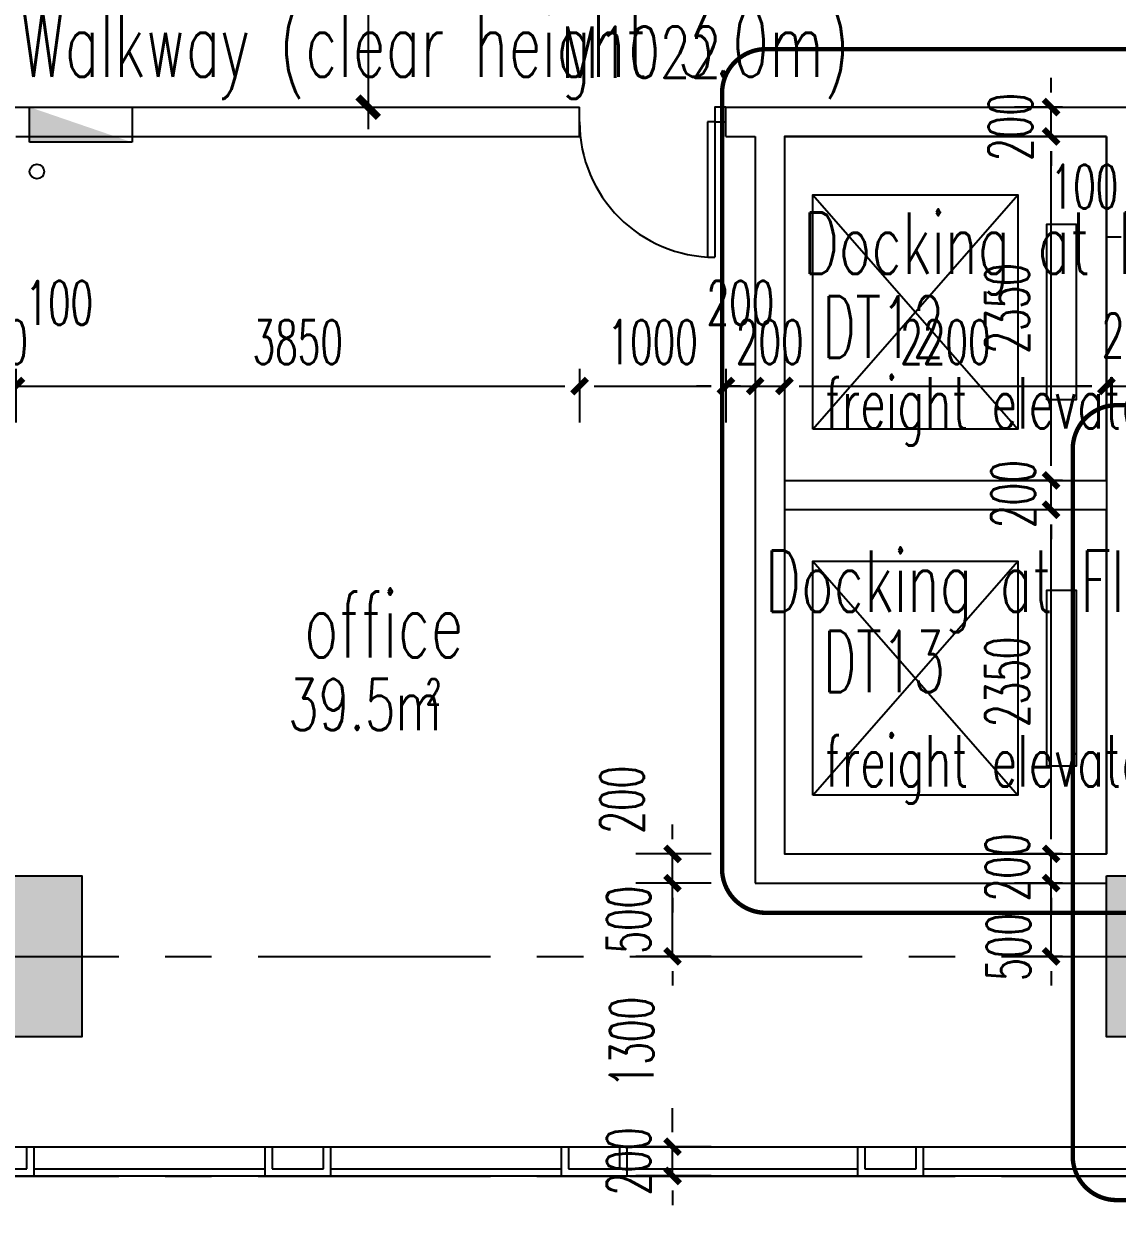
# Model space of a CAD drawing. Extents: x 824790 to 994147, y 4290613 to 4374713.
# Drawn here: x 924663 to 932134, y 4318455 to 4326565 of the extents above; entities that cross this region are included whole.
import ezdxf

# ---------------------------------------------------------------- set-up
doc = ezdxf.new("R2010")
doc.units = 0
doc.header["$LTSCALE"] = 1000
doc.header["$MEASUREMENT"] = 0
for name, pattern in [('ACAD_ISO08W100', [36, 24, -3, 6, -3]), ('CENTER', [50.8, 31.75, -6.35, 6.35, -6.35]), ('DOTE', [2.42, 2, -0.2, 0.02, -0.2]), ('HIDDEN', [0.375, 0.25, -0.125])]:
    doc.linetypes.add(name, pattern=pattern)
doc.layers.get('0').update_dxf_attribs({"color": 255, "linetype": 'CONTINUOUS'})
doc.layers.add('0-消防箱', color=7, linetype='CONTINUOUS', lineweight=25)
for name, color, linetype in [('A-AREA-TEXT', 6, 'CONTINUOUS'), ('A-DIM', 201, 'CONTINUOUS'), ('A-DOTE', 8, 'ACAD_ISO08W100'), ('A-FIN-GRAN', 34, 'CONTINUOUS'), ('A-NOTE', 150, 'CONTINUOUS'), ('A-TEXT-CN', 31, 'CONTINUOUS'), ('A-WALL', 2, 'CONTINUOUS'), ('A-WINDOW', 4, 'CONTINUOUS'), ('A-WINDOW-TEXT', 93, 'CONTINUOUS'), ('A_LIFT_STAIR', 30, 'CONTINUOUS'), ('DOTE', 17, 'DOTE'), ('HATCH-F252', 252, 'CONTINUOUS'), ('P-BLOCK', 7, 'CONTINUOUS'), ('S-COLUMN', 1, 'CONTINUOUS'), ('WINDOW', 4, 'CONTINUOUS')]:
    doc.layers.add(name, color=color, linetype=linetype)
doc.styles.add('_HZTXT', font='tjromans.shx', dxfattribs={"width": 0.7, "bigfont": 'tjhztxt.shx'})
doc.styles.add('DIM_FONT', font='SIMPLEX.shx', dxfattribs={"width": 0.6, "bigfont": 'GBCBIG.shx'})
doc.styles.add('PRC-S', font='TJROMANS.shx', dxfattribs={"width": 0.7, "bigfont": 'hztxt.shx'})
doc.styles.add('TONGJI-FONT', font='simplex.shx')
doc.dimstyles.new('DIM100', dxfattribs={"dimscale": 100, "dimtxt": 3, "dimasz": 0.01, "dimexe": 1, "dimexo": 1, "dimgap": 1, "dimtad": 1, "dimdec": 0, "dimtxsty": 'DIM_FONT', "dimblk1": 'h-_DIMX', "dimblk2": 'h-_DIMX', "dimsah": 1, "dimcen": 0.01, "dimclrd": 256, "dimclre": 256, "dimclrt": 7, "dimadec": 3, "dimazin": 3, "dimtfac": 1, "dimtdec": 0, "dimtix": 1, "dimtmove": 2, "dimatfit": 3, "dimldrblk": 'h-_DIMX', "dimtzin": 5, "dimarcsym": 0})
doc.dimstyles.new('DIMN', dxfattribs={"dimtxt": 300, "dimasz": 100, "dimexe": 250, "dimexo": 300, "dimgap": 150, "dimtad": 1, "dimdec": 0, "dimtxsty": 'DIM_FONT', "dimblk": 'h-_ArchTick', "dimcen": 2.5, "dimclrt": 7, "dimazin": 2, "dimtfac": 1, "dimtdec": 0, "dimtix": 1, "dimtmove": 2, "dimatfit": 3, "dimarcsym": 0})

# ---------------------------------------------------------------- blocks, each defined once
blk = doc.blocks.new('h-wrt')
at = {"layer": 'A-DOTE', "linetype": 'CENTER', "ltscale": 0.05}
for p, q in [((-2539774.6, -1778229), (-2483728.3, -1778229)), ((-2539774.6, -1779729), (-2483728.3, -1779729))]:
    blk.add_line(p, q, dxfattribs=at)
blk = doc.blocks.new('h-ELEVATOR 1')
for p, q in [((1970.2, -786.8), (569.5, 812.5)), ((1969.5, 813.2), (570.2, -787.5))]:
    blk.add_line(p, q)
for points in [[(1969.5, 813.2), (1970.2, -786.8), (570.2, -787.5), (569.5, 812.5)], [(369.6, 612.5), (370.1, -587.5), (170.1, -587.6), (169.6, 612.4)]]:
    blk.add_lwpolyline(points, close=True)
blk = doc.blocks.new('h-2层裙房幕墙')
at = {"layer": 'A-FIN-GRAN'}
for p, q in [((823285.9, 4006484.9), (823285.9, 4006634.9)), ((823335.9, 4006434.9), (823335.9, 4006634.9)), ((824910.9, 4006634.9), (824910.9, 4006434.9)), ((824960.9, 4006634.9), (824960.9, 4006484.9)), ((825310.9, 4006484.9), (825310.9, 4006634.9)), ((825360.9, 4006434.9), (825360.9, 4006634.9)), ((826935.9, 4006634.9), (826935.9, 4006434.9)), ((826985.9, 4006634.9), (826985.9, 4006484.9)), ((827335.9, 4006484.9), (827335.9, 4006634.9)), ((827385.9, 4006434.9), (827385.9, 4006634.9)), ((828960.9, 4006634.9), (828960.9, 4006434.9)), ((829010.9, 4006634.9), (829010.9, 4006484.9)), ((829360.9, 4006484.9), (829360.9, 4006634.9)), ((829410.9, 4006434.9), (829410.9, 4006634.9)), ((822935.9, 4006484.9), (823285.9, 4006484.9)), ((824960.9, 4006484.9), (825310.9, 4006484.9)), ((826985.9, 4006484.9), (827335.9, 4006484.9)), ((829010.9, 4006484.9), (829360.9, 4006484.9)), ((822885.9, 4006434.9), (823335.9, 4006434.9)), ((824910.9, 4006434.9), (825360.9, 4006434.9)), ((826935.9, 4006434.9), (827385.9, 4006434.9)), ((828960.9, 4006434.9), (829410.9, 4006434.9))]:
    blk.add_line(p, q, dxfattribs=at)
at = {"layer": 'WINDOW'}
for p, q in [((802935.9, 4006634.9), (839085.9, 4006634.9)), ((823335.9, 4006484.9), (824910.9, 4006484.9)), ((825360.9, 4006484.9), (826935.9, 4006484.9)), ((827385.9, 4006484.9), (828960.9, 4006484.9)), ((829410.9, 4006484.9), (830985.9, 4006484.9)), ((839085.9, 4006434.9), (802935.9, 4006434.9))]:
    blk.add_line(p, q, dxfattribs=at)
blk = doc.blocks.new('h-D10')
for p, q in [((75, 0), (75, 925)), ((125, 0), (125, 923.64766)), ((75, 0), (125, 0))]:
    blk.add_line(p, q)
blk.add_lwpolyline([(75, 0), (0, 0), (0, -100), (75, -100)], close=True)
blk.add_arc((75, 0), 925, 0, 90)
blk = doc.blocks.new('234143')
at = {"layer": 'P-BLOCK'}
for p, q in [((11404441.1, -4661890.9), (11404441.1, -4661190.9)), ((11404441.1, -4661190.9), (11404681.1, -4661190.9)), ((11404681.1, -4661190.9), (11404681.1, -4661890.9)), ((11404681.1, -4661890.9), (11404441.1, -4661890.9))]:
    blk.add_line(p, q, dxfattribs=at)
blk.add_solid([(11404681.1, -4661190.9), (11404441.1, -4661890.9), (11404441.1, -4661190.9)], dxfattribs=at)
blk = doc.blocks.new('h-1100柱')
at = {"layer": 'HATCH-F252'}
blk.add_hatch(color=256, dxfattribs=at).paths.add_polyline_path([(917264.5, 4495302.3), (918364.5, 4495302.3), (918364.5, 4494202.3), (917264.5, 4494202.3)])
at = {"layer": 'S-COLUMN'}
blk.add_lwpolyline([(917264.5, 4495302.3), (918364.5, 4495302.3), (918364.5, 4494202.3), (917264.5, 4494202.3)], close=True, dxfattribs=at)
blk = doc.blocks.new('h-二层柱网')
at = {"layer": 'A-WALL'}
for p in [(206695.3, -174556.9), (214795.3, -174556.9)]:
    blk.add_blockref('h-1100柱', p, dxfattribs=at)
blk = doc.blocks.new('h-_DIMX')
blk.add_line((-150, 0), (150, 0))
at = {"const_width": 50}
blk.add_lwpolyline([(-70, -70), (70, 70)], dxfattribs=at)
blk = doc.blocks.new('*D38')
at = {"layer": 'A-DIM', "lineweight": -2, "transparency": 16777216}
for p, q in [((926406.8, 4327795.4), (927115.5, 4327795.4)), ((927015.5, 4327794.4), (927015.5, 4325996.4)), ((926406.8, 4325995.4), (927115.5, 4325995.4))]:
    blk.add_line(p, q, dxfattribs=at)
for p, rotation in [((927015.5, 4327795.4), 90), ((927015.5, 4325995.4), 270)]:
    blk.add_blockref('h-_DIMX', p, dxfattribs=dict(at, rotation=rotation))
at = {"layer": 'A-DIM', "color": 7, "transparency": 16777216, "insert": (926765.5, 4326895.4), "char_height": 300, "attachment_point": 5, "rotation": 90, "style": 'DIM_FONT'}
blk.add_mtext('\\A1;1800', dxfattribs=at)
blk = doc.blocks.new('h-_ArchTick')
at = {"color": 0, "linetype": 'ByBlock', "const_width": 0.4}
blk.add_lwpolyline([(-0.5, -0.5), (0.5, 0.5)], dxfattribs=at)
blk = doc.blocks.new('*D184')
at = {"layer": 'A-DIM', "color": 0, "lineweight": -2, "transparency": 16777216}
for p, q in [((931682.2, 4326095.4), (931682.2, 4326195.4)), ((931759.9, 4325995.4), (931432.2, 4325995.4)), ((931682.2, 4325795.4), (931682.2, 4325995.4)), ((931759.9, 4325795.4), (931432.2, 4325795.4)), ((931682.2, 4325695.4), (931682.2, 4325595.4))]:
    blk.add_line(p, q, dxfattribs=at)
at = {"layer": 'A-DIM', "color": 0, "lineweight": -2, "transparency": 16777216, "xscale": 100, "yscale": 100, "zscale": 100}
for p, rotation in [((931682.2, 4325995.4), 270), ((931682.2, 4325795.4), 90)]:
    blk.add_blockref('h-_ArchTick', p, dxfattribs=dict(at, rotation=rotation))
at = {"layer": 'A-DIM', "color": 7, "transparency": 16777216, "insert": (931404.4, 4325859.7), "char_height": 300, "attachment_point": 5, "rotation": 90, "style": 'DIM_FONT'}
blk.add_mtext('\\A1;200', dxfattribs=at)
blk = doc.blocks.new('*D185')
at = {"layer": 'A-DIM', "color": 0, "lineweight": -2, "transparency": 16777216}
for p, q in [((931759.9, 4325795.4), (931432.2, 4325795.4)), ((931682.2, 4323545.4), (931682.2, 4325695.4)), ((931759.9, 4323445.4), (931432.2, 4323445.4))]:
    blk.add_line(p, q, dxfattribs=at)
at = {"layer": 'A-DIM', "color": 0, "lineweight": -2, "transparency": 16777216, "xscale": 100, "yscale": 100, "zscale": 100}
for p, rotation in [((931682.2, 4325795.4), 90), ((931682.2, 4323445.4), 270)]:
    blk.add_blockref('h-_ArchTick', p, dxfattribs=dict(at, rotation=rotation))
at = {"layer": 'A-DIM', "color": 7, "transparency": 16777216, "insert": (931382.2, 4324620.4), "char_height": 300, "attachment_point": 5, "rotation": 90, "style": 'DIM_FONT'}
blk.add_mtext('\\A1;2350', dxfattribs=at)
blk = doc.blocks.new('*D186')
at = {"layer": 'A-DIM', "color": 0, "lineweight": -2, "transparency": 16777216}
for p, q in [((931682.2, 4323545.4), (931682.2, 4323645.4)), ((931759.9, 4323445.4), (931432.2, 4323445.4)), ((931682.2, 4323245.4), (931682.2, 4323445.4)), ((931759.9, 4323245.4), (931432.2, 4323245.4)), ((931682.2, 4323145.4), (931682.2, 4323045.4))]:
    blk.add_line(p, q, dxfattribs=at)
at = {"layer": 'A-DIM', "color": 0, "lineweight": -2, "transparency": 16777216, "xscale": 100, "yscale": 100, "zscale": 100}
for p, rotation in [((931682.2, 4323445.4), 270), ((931682.2, 4323245.4), 90)]:
    blk.add_blockref('h-_ArchTick', p, dxfattribs=dict(at, rotation=rotation))
at = {"layer": 'A-DIM', "color": 7, "transparency": 16777216, "insert": (931423.2, 4323352.4), "char_height": 300, "attachment_point": 5, "rotation": 90, "style": 'DIM_FONT'}
blk.add_mtext('\\A1;200', dxfattribs=at)
blk = doc.blocks.new('*D187')
at = {"layer": 'A-DIM', "color": 0, "lineweight": -2, "transparency": 16777216}
for p, q in [((931759.9, 4323245.4), (931432.2, 4323245.4)), ((931682.2, 4320995.4), (931682.2, 4323145.4)), ((931759.9, 4320895.4), (931432.2, 4320895.4))]:
    blk.add_line(p, q, dxfattribs=at)
at = {"layer": 'A-DIM', "color": 0, "lineweight": -2, "transparency": 16777216, "xscale": 100, "yscale": 100, "zscale": 100}
for p, rotation in [((931682.2, 4323245.4), 90), ((931682.2, 4320895.4), 270)]:
    blk.add_blockref('h-_ArchTick', p, dxfattribs=dict(at, rotation=rotation))
at = {"layer": 'A-DIM', "color": 7, "transparency": 16777216, "insert": (931382.2, 4322070.4), "char_height": 300, "attachment_point": 5, "rotation": 90, "style": 'DIM_FONT'}
blk.add_mtext('\\A1;2350', dxfattribs=at)
blk = doc.blocks.new('*D188')
at = {"layer": 'A-DIM', "color": 0, "lineweight": -2, "transparency": 16777216}
for p, q in [((931682.2, 4320995.4), (931682.2, 4321095.4)), ((931759.9, 4320895.4), (931432.2, 4320895.4)), ((931682.2, 4320695.4), (931682.2, 4320895.4)), ((931759.9, 4320695.4), (931432.2, 4320695.4)), ((931682.2, 4320595.4), (931682.2, 4320495.4))]:
    blk.add_line(p, q, dxfattribs=at)
at = {"layer": 'A-DIM', "color": 0, "lineweight": -2, "transparency": 16777216, "xscale": 100, "yscale": 100, "zscale": 100}
for p, rotation in [((931682.2, 4320895.4), 270), ((931682.2, 4320695.4), 90)]:
    blk.add_blockref('h-_ArchTick', p, dxfattribs=dict(at, rotation=rotation))
at = {"layer": 'A-DIM', "color": 7, "transparency": 16777216, "insert": (931382.8, 4320802.7), "char_height": 300, "attachment_point": 5, "rotation": 90, "style": 'DIM_FONT'}
blk.add_mtext('\\A1;200', dxfattribs=at)
blk = doc.blocks.new('*D189')
at = {"layer": 'A-DIM', "color": 0, "lineweight": -2, "transparency": 16777216}
for p, q in [((931682.2, 4320795.4), (931682.2, 4320895.4)), ((931759.9, 4320695.4), (931432.2, 4320695.4)), ((931682.2, 4320195.4), (931682.2, 4320695.4)), ((931759.9, 4320195.4), (931432.2, 4320195.4)), ((931682.2, 4320095.4), (931682.2, 4319995.4))]:
    blk.add_line(p, q, dxfattribs=at)
at = {"layer": 'A-DIM', "color": 0, "lineweight": -2, "transparency": 16777216, "xscale": 100, "yscale": 100, "zscale": 100}
for p, rotation in [((931682.2, 4320695.4), 270), ((931682.2, 4320195.4), 90)]:
    blk.add_blockref('h-_ArchTick', p, dxfattribs=dict(at, rotation=rotation))
at = {"layer": 'A-DIM', "color": 7, "transparency": 16777216, "insert": (931391.8, 4320259.5), "char_height": 300, "attachment_point": 5, "rotation": 90, "style": 'DIM_FONT'}
blk.add_mtext('\\A1;500', dxfattribs=at)
blk = doc.blocks.new('*D219')
at = {"layer": 'A-DIM', "color": 0, "lineweight": -2, "transparency": 16777216}
for p, q in [((929095.6, 4318995.4), (929095.6, 4319095.4)), ((929359.9, 4318895.4), (928845.6, 4318895.4)), ((929095.6, 4318695.4), (929095.6, 4318895.4)), ((929359.9, 4318695.4), (928845.6, 4318695.4)), ((929095.6, 4318595.4), (929095.6, 4318495.4))]:
    blk.add_line(p, q, dxfattribs=at)
at = {"layer": 'A-DIM', "color": 0, "lineweight": -2, "transparency": 16777216, "xscale": 100, "yscale": 100, "zscale": 100}
for p, rotation in [((929095.6, 4318895.4), 270), ((929095.6, 4318695.4), 90)]:
    blk.add_blockref('h-_ArchTick', p, dxfattribs=dict(at, rotation=rotation))
at = {"layer": 'A-DIM', "color": 7, "transparency": 16777216, "insert": (928795.6, 4318795.4), "char_height": 300, "attachment_point": 5, "rotation": 90, "style": 'DIM_FONT'}
blk.add_mtext('\\A1;200', dxfattribs=at)
blk = doc.blocks.new('*D581')
at = {"layer": 'A-DIM', "color": 0, "lineweight": -2, "transparency": 16777216}
for p, q in [((929095.6, 4320995.4), (929095.6, 4321095.4)), ((929359.9, 4320895.4), (928845.6, 4320895.4)), ((929095.6, 4320695.4), (929095.6, 4320895.4)), ((929359.9, 4320695.4), (928845.6, 4320695.4)), ((929095.6, 4320595.4), (929095.6, 4320495.4))]:
    blk.add_line(p, q, dxfattribs=at)
at = {"layer": 'A-DIM', "color": 0, "lineweight": -2, "transparency": 16777216, "xscale": 100, "yscale": 100, "zscale": 100}
for p, rotation in [((929095.6, 4320895.4), 270), ((929095.6, 4320695.4), 90)]:
    blk.add_blockref('h-_ArchTick', p, dxfattribs=dict(at, rotation=rotation))
at = {"layer": 'A-DIM', "color": 7, "transparency": 16777216, "insert": (928750.6, 4321265.4), "char_height": 300, "attachment_point": 5, "rotation": 90, "style": 'DIM_FONT'}
blk.add_mtext('\\A1;200', dxfattribs=at)
blk = doc.blocks.new('*D582')
at = {"layer": 'A-DIM', "color": 0, "lineweight": -2, "transparency": 16777216}
for p, q in [((929095.6, 4320795.4), (929095.6, 4320895.4)), ((929359.9, 4320695.4), (928845.6, 4320695.4)), ((929095.6, 4320195.4), (929095.6, 4320695.4)), ((929359.9, 4320195.4), (928845.6, 4320195.4)), ((929095.6, 4320095.4), (929095.6, 4319995.4))]:
    blk.add_line(p, q, dxfattribs=at)
at = {"layer": 'A-DIM', "color": 0, "lineweight": -2, "transparency": 16777216, "xscale": 100, "yscale": 100, "zscale": 100}
for p, rotation in [((929095.6, 4320695.4), 270), ((929095.6, 4320195.4), 90)]:
    blk.add_blockref('h-_ArchTick', p, dxfattribs=dict(at, rotation=rotation))
at = {"layer": 'A-DIM', "color": 7, "transparency": 16777216, "insert": (928795.6, 4320445.4), "char_height": 300, "attachment_point": 5, "rotation": 90, "style": 'DIM_FONT'}
blk.add_mtext('\\A1;500', dxfattribs=at)
blk = doc.blocks.new('*D583')
at = {"layer": 'A-DIM', "color": 0, "lineweight": -2, "transparency": 16777216}
for p, q in [((929359.9, 4320195.4), (928845.6, 4320195.4)), ((929095.6, 4320095.4), (929095.6, 4320059.7)), ((929095.6, 4318995.4), (929095.6, 4319159.7)), ((929359.9, 4318895.4), (928845.6, 4318895.4))]:
    blk.add_line(p, q, dxfattribs=at)
at = {"layer": 'A-DIM', "color": 0, "lineweight": -2, "transparency": 16777216, "xscale": 100, "yscale": 100, "zscale": 100}
for p, rotation in [((929095.6, 4320195.4), 90), ((929095.6, 4318895.4), 270)]:
    blk.add_blockref('h-_ArchTick', p, dxfattribs=dict(at, rotation=rotation))
at = {"layer": 'A-DIM', "color": 7, "transparency": 16777216, "insert": (928816.3, 4319609.7), "char_height": 300, "attachment_point": 5, "rotation": 90, "style": 'DIM_FONT'}
blk.add_mtext('\\A1;1300', dxfattribs=at)
blk = doc.blocks.new('*D584')
at = {"layer": 'A-DIM', "color": 0, "lineweight": -2, "transparency": 16777216}
for p, q in [((932259.9, 4325495.4), (932259.9, 4324857)), ((932359.9, 4325495.4), (932359.9, 4324857)), ((932159.9, 4325107), (932059.9, 4325107)), ((932259.9, 4325107), (932359.9, 4325107)), ((932459.9, 4325107), (932559.9, 4325107))]:
    blk.add_line(p, q, dxfattribs=at)
at = {"layer": 'A-DIM', "color": 0, "lineweight": -2, "transparency": 16777216, "xscale": 100, "yscale": 100, "zscale": 100}
blk.add_blockref('h-_ArchTick', (932259.9, 4325107), dxfattribs=at)
at = {"layer": 'A-DIM', "color": 0, "lineweight": -2, "transparency": 16777216, "xscale": 100, "yscale": 100, "zscale": 100, "rotation": 180}
blk.add_blockref('h-_ArchTick', (932359.9, 4325107), dxfattribs=at)
at = {"layer": 'A-DIM', "color": 7, "transparency": 16777216, "insert": (931909.9, 4325452), "char_height": 300, "attachment_point": 5, "style": 'DIM_FONT'}
blk.add_mtext('\\A1;100', dxfattribs=at)
blk = doc.blocks.new('*D612')
at = {"layer": 'A-DIM', "color": 0, "lineweight": -2, "transparency": 16777216}
for p, q in [((924409.9, 4324207), (924409.9, 4323840.5)), ((924509.9, 4324207), (924509.9, 4323840.5)), ((924309.9, 4324090.5), (924209.9, 4324090.5)), ((924409.9, 4324090.5), (924509.9, 4324090.5)), ((924609.9, 4324090.5), (924709.9, 4324090.5))]:
    blk.add_line(p, q, dxfattribs=at)
at = {"layer": 'A-DIM', "color": 0, "lineweight": -2, "transparency": 16777216, "xscale": 100, "yscale": 100, "zscale": 100}
blk.add_blockref('h-_ArchTick', (924409.9, 4324090.5), dxfattribs=at)
at = {"layer": 'A-DIM', "color": 0, "lineweight": -2, "transparency": 16777216, "xscale": 100, "yscale": 100, "zscale": 100, "rotation": 180}
blk.add_blockref('h-_ArchTick', (924509.9, 4324090.5), dxfattribs=at)
at = {"layer": 'A-DIM', "color": 7, "transparency": 16777216, "insert": (924459.9, 4324390.5), "char_height": 300, "attachment_point": 5, "style": 'DIM_FONT'}
blk.add_mtext('\\A1;100', dxfattribs=at)
blk = doc.blocks.new('*D613')
at = {"layer": 'A-DIM', "color": 0, "lineweight": -2, "transparency": 16777216}
for p, q in [((924509.9, 4324207), (924509.9, 4323840.5)), ((924609.9, 4324207), (924609.9, 4323840.5)), ((924409.9, 4324090.5), (924309.9, 4324090.5)), ((924509.9, 4324090.5), (924609.9, 4324090.5)), ((924709.9, 4324090.5), (924809.9, 4324090.5))]:
    blk.add_line(p, q, dxfattribs=at)
at = {"layer": 'A-DIM', "color": 0, "lineweight": -2, "transparency": 16777216, "xscale": 100, "yscale": 100, "zscale": 100}
blk.add_blockref('h-_ArchTick', (924509.9, 4324090.5), dxfattribs=at)
at = {"layer": 'A-DIM', "color": 0, "lineweight": -2, "transparency": 16777216, "xscale": 100, "yscale": 100, "zscale": 100, "rotation": 180}
blk.add_blockref('h-_ArchTick', (924609.9, 4324090.5), dxfattribs=at)
at = {"layer": 'A-DIM', "color": 7, "transparency": 16777216, "insert": (924905.4, 4324658), "char_height": 300, "attachment_point": 5, "style": 'DIM_FONT'}
blk.add_mtext('\\A1;100', dxfattribs=at)
blk = doc.blocks.new('*D614')
at = {"layer": 'A-DIM', "color": 0, "lineweight": -2, "transparency": 16777216}
for p, q in [((924609.9, 4324207), (924609.9, 4323840.5)), ((928459.9, 4324207), (928459.9, 4323840.5)), ((924709.9, 4324090.5), (928359.9, 4324090.5))]:
    blk.add_line(p, q, dxfattribs=at)
at = {"layer": 'A-DIM', "color": 0, "lineweight": -2, "transparency": 16777216, "xscale": 100, "yscale": 100, "zscale": 100, "rotation": 180}
blk.add_blockref('h-_ArchTick', (924609.9, 4324090.5), dxfattribs=at)
at = {"layer": 'A-DIM', "color": 0, "lineweight": -2, "transparency": 16777216, "xscale": 100, "yscale": 100, "zscale": 100}
blk.add_blockref('h-_ArchTick', (928459.9, 4324090.5), dxfattribs=at)
at = {"layer": 'A-DIM', "color": 7, "transparency": 16777216, "insert": (926534.9, 4324390.5), "char_height": 300, "attachment_point": 5, "style": 'DIM_FONT'}
blk.add_mtext('\\A1;3850', dxfattribs=at)
blk = doc.blocks.new('*D615')
at = {"layer": 'A-DIM', "color": 0, "lineweight": -2, "transparency": 16777216}
for p, q in [((928459.9, 4324207), (928459.9, 4323840.5)), ((929459.9, 4324207), (929459.9, 4323840.5)), ((928559.9, 4324090.5), (929359.9, 4324090.5))]:
    blk.add_line(p, q, dxfattribs=at)
at = {"layer": 'A-DIM', "color": 0, "lineweight": -2, "transparency": 16777216, "xscale": 100, "yscale": 100, "zscale": 100, "rotation": 180}
blk.add_blockref('h-_ArchTick', (928459.9, 4324090.5), dxfattribs=at)
at = {"layer": 'A-DIM', "color": 0, "lineweight": -2, "transparency": 16777216, "xscale": 100, "yscale": 100, "zscale": 100}
blk.add_blockref('h-_ArchTick', (929459.9, 4324090.5), dxfattribs=at)
at = {"layer": 'A-DIM', "color": 7, "transparency": 16777216, "insert": (928959.9, 4324390.5), "char_height": 300, "attachment_point": 5, "style": 'DIM_FONT'}
blk.add_mtext('\\A1;1000', dxfattribs=at)
blk = doc.blocks.new('*D616')
at = {"layer": 'A-DIM', "color": 0, "lineweight": -2, "transparency": 16777216}
for p, q in [((929459.9, 4324207), (929459.9, 4323840.5)), ((929659.9, 4324207), (929659.9, 4323840.5)), ((929359.9, 4324090.5), (929259.9, 4324090.5)), ((929459.9, 4324090.5), (929659.9, 4324090.5)), ((929759.9, 4324090.5), (929859.9, 4324090.5))]:
    blk.add_line(p, q, dxfattribs=at)
at = {"layer": 'A-DIM', "color": 0, "lineweight": -2, "transparency": 16777216, "xscale": 100, "yscale": 100, "zscale": 100}
blk.add_blockref('h-_ArchTick', (929459.9, 4324090.5), dxfattribs=at)
at = {"layer": 'A-DIM', "color": 0, "lineweight": -2, "transparency": 16777216, "xscale": 100, "yscale": 100, "zscale": 100, "rotation": 180}
blk.add_blockref('h-_ArchTick', (929659.9, 4324090.5), dxfattribs=at)
at = {"layer": 'A-DIM', "color": 7, "transparency": 16777216, "insert": (929559.9, 4324658), "char_height": 300, "attachment_point": 5, "style": 'DIM_FONT'}
blk.add_mtext('\\A1;200', dxfattribs=at)
blk = doc.blocks.new('*D617')
at = {"layer": 'A-DIM', "color": 0, "lineweight": -2, "transparency": 16777216}
for p, q in [((929659.9, 4324207), (929659.9, 4323840.5)), ((929859.9, 4324207), (929859.9, 4323840.5)), ((929559.9, 4324090.5), (929459.9, 4324090.5)), ((929659.9, 4324090.5), (929859.9, 4324090.5)), ((929959.9, 4324090.5), (930059.9, 4324090.5))]:
    blk.add_line(p, q, dxfattribs=at)
at = {"layer": 'A-DIM', "color": 0, "lineweight": -2, "transparency": 16777216, "xscale": 100, "yscale": 100, "zscale": 100}
blk.add_blockref('h-_ArchTick', (929659.9, 4324090.5), dxfattribs=at)
at = {"layer": 'A-DIM', "color": 0, "lineweight": -2, "transparency": 16777216, "xscale": 100, "yscale": 100, "zscale": 100, "rotation": 180}
blk.add_blockref('h-_ArchTick', (929859.9, 4324090.5), dxfattribs=at)
at = {"layer": 'A-DIM', "color": 7, "transparency": 16777216, "insert": (929759.9, 4324390.5), "char_height": 300, "attachment_point": 5, "style": 'DIM_FONT'}
blk.add_mtext('\\A1;200', dxfattribs=at)
blk = doc.blocks.new('*D618')
at = {"layer": 'A-DIM', "color": 0, "lineweight": -2, "transparency": 16777216}
for p, q in [((929859.9, 4324207), (929859.9, 4323840.5)), ((932059.9, 4324207), (932059.9, 4323840.5)), ((929959.9, 4324090.5), (931959.9, 4324090.5))]:
    blk.add_line(p, q, dxfattribs=at)
at = {"layer": 'A-DIM', "color": 0, "lineweight": -2, "transparency": 16777216, "xscale": 100, "yscale": 100, "zscale": 100, "rotation": 180}
blk.add_blockref('h-_ArchTick', (929859.9, 4324090.5), dxfattribs=at)
at = {"layer": 'A-DIM', "color": 0, "lineweight": -2, "transparency": 16777216, "xscale": 100, "yscale": 100, "zscale": 100}
blk.add_blockref('h-_ArchTick', (932059.9, 4324090.5), dxfattribs=at)
at = {"layer": 'A-DIM', "color": 7, "transparency": 16777216, "insert": (930959.9, 4324390.5), "char_height": 300, "attachment_point": 5, "style": 'DIM_FONT'}
blk.add_mtext('\\A1;2200', dxfattribs=at)
blk = doc.blocks.new('*D619')
at = {"layer": 'A-DIM', "color": 0, "lineweight": -2, "transparency": 16777216}
for p, q in [((932059.9, 4324207), (932059.9, 4323840.5)), ((932259.9, 4324207), (932259.9, 4323840.5)), ((931959.9, 4324090.5), (931859.9, 4324090.5)), ((932059.9, 4324090.5), (932259.9, 4324090.5)), ((932359.9, 4324090.5), (932459.9, 4324090.5))]:
    blk.add_line(p, q, dxfattribs=at)
at = {"layer": 'A-DIM', "color": 0, "lineweight": -2, "transparency": 16777216, "xscale": 100, "yscale": 100, "zscale": 100}
blk.add_blockref('h-_ArchTick', (932059.9, 4324090.5), dxfattribs=at)
at = {"layer": 'A-DIM', "color": 0, "lineweight": -2, "transparency": 16777216, "xscale": 100, "yscale": 100, "zscale": 100, "rotation": 180}
blk.add_blockref('h-_ArchTick', (932259.9, 4324090.5), dxfattribs=at)
at = {"layer": 'A-DIM', "color": 7, "transparency": 16777216, "insert": (932259.9, 4324435.5), "char_height": 300, "attachment_point": 5, "style": 'DIM_FONT'}
blk.add_mtext('\\A1;200', dxfattribs=at)

msp = doc.modelspace()

# ---------------------------------------------------------------- linework, layer by layer
at = {"layer": '0-消防箱'}
msp.add_circle((924752.9, 4325555.4), 50, dxfattribs=at)
at = {"layer": 'A-NOTE', "linetype": 'HIDDEN', "const_width": 30}
msp.add_lwpolyline([(929734, 4326391.7), (932196.5, 4326391.7, -0.414214), (932496.5, 4326091.7), (932496.5, 4320792.8, -0.414214), (932196.5, 4320492.8), (929734, 4320492.8, -0.414214), (929434, 4320792.8), (929434, 4326091.7, -0.414214)], format="xyb", close=True, dxfattribs=at)
at = {"layer": 'A-NOTE', "linetype": 'HIDDEN', "const_width": 30, "elevation": 0}
msp.add_lwpolyline([(932129.8, 4323959.6), (940736.1, 4323959.6, -0.414214), (941036.1, 4323659.6), (941036.1, 4318830.7, -0.414214), (940736.1, 4318530.7), (932129.8, 4318530.7, -0.414214), (931829.8, 4318830.7), (931829.8, 4323659.6, -0.414214)], format="xyb", close=True, dxfattribs=at)
at = {"layer": 'A-WALL'}
for p, q in [((924209.9, 4325995.4), (928459.9, 4325995.4)), ((928459.9, 4325795.4), (928459.9, 4325995.4)), ((929459.9, 4325795.4), (929459.9, 4325995.4)), ((929459.9, 4325995.4), (932359.9, 4325995.4)), ((924609.9, 4325795.4), (928459.9, 4325795.4)), ((929459.9, 4325795.4), (929659.9, 4325795.4)), ((929659.9, 4325795.4), (929659.9, 4320695.4)), ((929859.9, 4325795.4), (929859.9, 4320895.4)), ((929859.9, 4325795.4), (932059.9, 4325795.4)), ((929859.9, 4325795.4), (932059.9, 4325795.4)), ((932059.9, 4325795.4), (932059.9, 4320895.4)), ((929859.9, 4320895.4), (932059.9, 4320895.4)), ((929859.9, 4320895.4), (932059.9, 4320895.4)), ((929659.9, 4320695.4), (932059.9, 4320695.4))]:
    msp.add_line(p, q, dxfattribs=at)
at = {"layer": 'A_LIFT_STAIR'}
for points in [[(932059.9, 4325795.4), (929859.9, 4325795.4), (929859.9, 4323445.4), (932059.9, 4323445.4)], [(932059.9, 4323245.4), (929859.9, 4323245.4), (929859.9, 4320895.4), (932059.9, 4320895.4)]]:
    msp.add_lwpolyline(points, close=True, dxfattribs=at)

# ---------------------------------------------------------------- block references
at = {"layer": '0-消防箱', "rotation": 90}
msp.add_blockref('234143', (-3736488, -7078685.8), dxfattribs=at)
at = {"layer": 'A-WINDOW'}
msp.add_blockref('h-2层裙房幕墙', (101399, 312260.4), dxfattribs=at)
at = {"layer": 'A-WINDOW', "rotation": 180}
msp.add_blockref('h-D10', (929459.9, 4325895.4), dxfattribs=at)
at = {"layer": 'A_LIFT_STAIR', "rotation": 179.9737027035551}
for p in [(932023.8, 4324607.6), (932023.8, 4322107.6)]:
    msp.add_blockref('h-ELEVATOR 1', p, dxfattribs=at)
at = {"layer": 'DOTE'}
msp.add_blockref('h-wrt', (3440638.8, 6098424.3), dxfattribs=at)
at = {"layer": 'S-COLUMN'}
msp.add_blockref('h-二层柱网', (-200000, 0), dxfattribs=at)

# ---------------------------------------------------------------- texts
at = {"layer": 'A-AREA-TEXT', "style": '_HZTXT', "width": 0.7}
for s, height, p in [('39.5m', 350, (926467.7, 4321740.3)), ('2', 175, (927410, 4321915.3))]:
    msp.add_text(s, height=height, dxfattribs=at).set_placement(p)
at = {"layer": 'A-TEXT-CN', "style": 'TONGJI-FONT', "width": 0.65}
for s, height, p in [('Walkway (clear height 3.0m)', 450, (924640.7, 4326203)), ('freight elevator', 350, (930134.3, 4323800.8)), ('office', 450, (926577.4, 4322236.8)), ('freight elevator', 350, (930134.3, 4321355))]:
    msp.add_text(s, height=height, dxfattribs=at).set_placement(p)
at = {"layer": 'A-TEXT-CN', "linetype": 'Continuous', "lineweight": 13}
for s, style, width, p in [('Docking at Floors 1, 3, and 6', 'TONGJI-FONT', 0.65, (929986.2, 4324856.4)), ('DT12', 'PRC-S', 0.6, (930119.7, 4324284)), ('Docking at Floors 1, 3, and 6', 'TONGJI-FONT', 0.65, (929728, 4322548.4)), ('DT13', 'PRC-S', 0.6, (930124.7, 4321999))]:
    msp.add_text(s, height=420, dxfattribs=dict(at, style=style, width=width)).set_placement(p)
at = {"layer": 'A-WINDOW-TEXT', "style": 'PRC-S', "width": 0.7}
msp.add_text('M1022', height=350, dxfattribs=at).set_placement((928336.4, 4326195.8))

# ---------------------------------------------------------------- dimensions: what is measured, and where the dimension line sits
at = {"layer": 'A-DIM'}
for p1, p2, distance, dimstyle, picture, middle in [((926306.8, 4327795.4), (926306.8, 4325995.4), 708.7, 'DIM100', '*D38', (926765.5, 4326895.4)), ((932059.9, 4323445.4), (932059.9, 4325795.4), 377.7, 'DIMN', '*D185', (931382.2, 4324620.4)), ((924409.9, 4324507), (924509.9, 4324507), -416.5, 'DIMN', '*D612', (924459.9, 4324390.5)), ((924609.9, 4324507), (928459.9, 4324507), -416.5, 'DIMN', '*D614', (926534.9, 4324390.5)), ((928459.9, 4324507), (929459.9, 4324507), -416.5, 'DIMN', '*D615', (928959.9, 4324390.5)), ((929659.9, 4324507), (929859.9, 4324507), -416.5, 'DIMN', '*D617', (929759.9, 4324390.5)), ((929859.9, 4324507), (932059.9, 4324507), -416.5, 'DIMN', '*D618', (930959.9, 4324390.5)), ((932059.9, 4320895.4), (932059.9, 4323245.4), 377.7, 'DIMN', '*D187', (931382.2, 4322070.4)), ((929659.9, 4320195.4), (929659.9, 4320695.4), 564.3, 'DIMN', '*D582', (928795.6, 4320445.4)), ((929659.9, 4318695.4), (929659.9, 4318895.4), 564.3, 'DIMN', '*D219', (928795.6, 4318795.4))]:
    dim = msp.add_aligned_dim(p1=p1, p2=p2, distance=distance, dimstyle=dimstyle, dxfattribs=at)
    dim.commit()
    dim.dimension.update_dxf_attribs({"geometry": picture, "text_midpoint": middle})
for base, p1, p2, angle, picture, middle in [((931682.2, 4325995.4), (932059.9, 4325795.4), (932059.9, 4325995.4), 90, '*D184', (931404.4, 4325859.7)), ((932359.9, 4325107), (932259.9, 4325795.4), (932359.9, 4325795.4), 0, '*D584', (931909.9, 4325452)), ((924609.9, 4324090.5), (924509.9, 4324507), (924609.9, 4324507), 0, '*D613', (924905.4, 4324658)), ((929659.9, 4324090.5), (929459.9, 4324507), (929659.9, 4324507), 0, '*D616', (929559.9, 4324658)), ((932259.9, 4324090.5), (932059.9, 4324507), (932259.9, 4324507), 0, '*D619', (932259.9, 4324435.5)), ((931682.2, 4323445.4), (932059.9, 4323245.4), (932059.9, 4323445.4), 90, '*D186', (931423.2, 4323352.4)), ((929095.6, 4320895.4), (929659.9, 4320695.4), (929659.9, 4320895.4), 90, '*D581', (928750.6, 4321265.4)), ((931682.2, 4320895.4), (932059.9, 4320695.4), (932059.9, 4320895.4), 90, '*D188', (931382.8, 4320802.7)), ((931682.2, 4320695.4), (932059.9, 4320195.4), (932059.9, 4320695.4), 90, '*D189', (931391.8, 4320259.5)), ((929095.6, 4320195.4), (929659.9, 4318895.4), (929659.9, 4320195.4), 90, '*D583', (928816.3, 4319609.7))]:
    dim = msp.add_linear_dim(base=base, p1=p1, p2=p2, angle=angle, dimstyle='DIMN', dxfattribs=at)
    dim.commit()
    dim.dimension.update_dxf_attribs({"geometry": picture, "text_midpoint": middle, "dimtype": 129})

doc.saveas('drawing.dxf')
